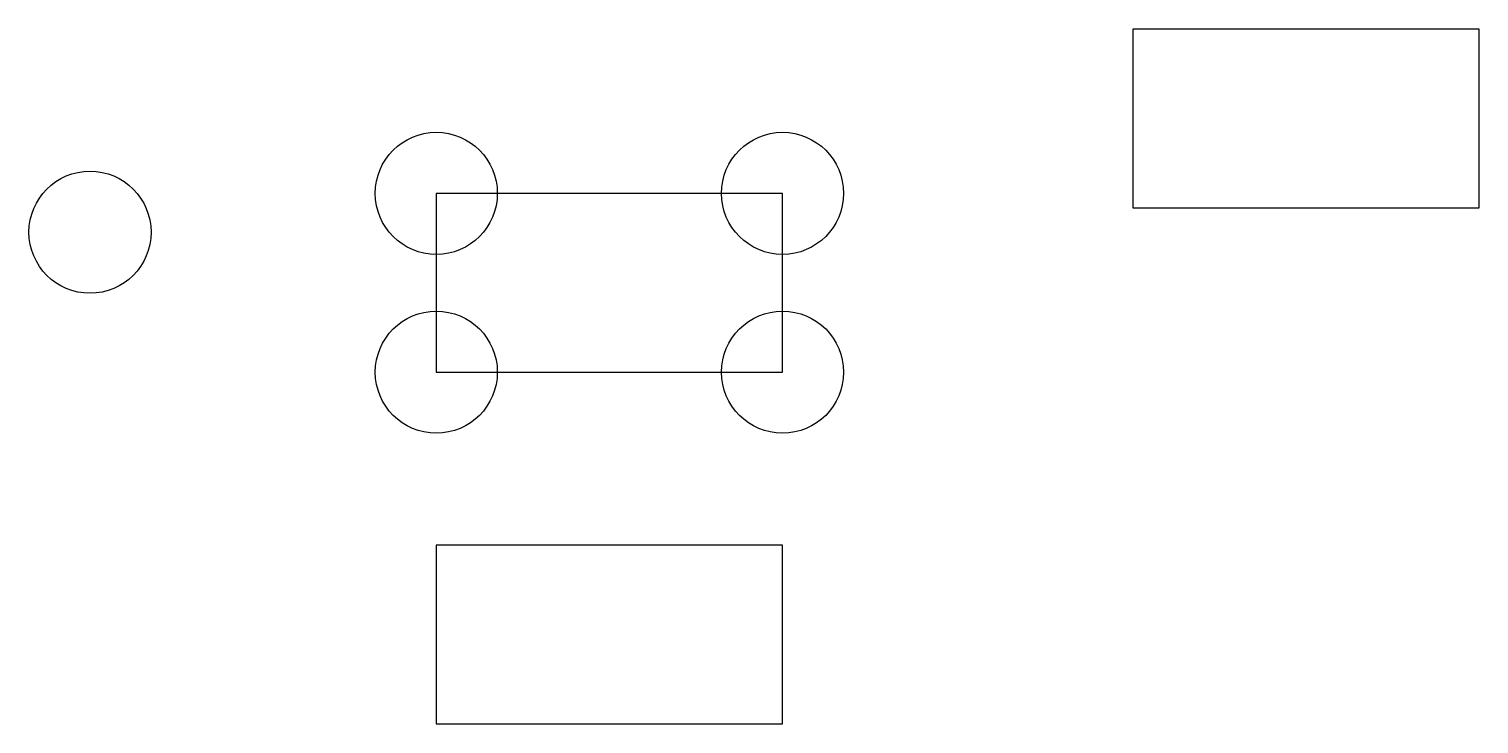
# Model space of a CAD drawing. Header units: millimetres. Extents: x 59 to 685, y 25 to 325.
import ezdxf

# ---------------------------------------------------------------- set-up
doc = ezdxf.new("R2010")
doc.units = ezdxf.units.MM

msp = doc.modelspace()

# ---------------------------------------------------------------- linework, layer by layer
for points in [[(535.9, 247.51), (685.4, 247.51), (685.4, 324.68), (535.9, 324.68)], [(235.2, 176.6), (384.69, 176.6), (384.69, 253.76), (235.2, 253.76)], [(235.2, 24.78), (384.69, 24.78), (384.69, 101.95), (235.2, 101.95)]]:
    msp.add_lwpolyline(points, close=True)
for centre in [(235.2, 253.76), (384.69, 253.76), (85.7, 236.99), (235.2, 176.6), (384.69, 176.6)]:
    msp.add_circle(centre, 26.35)

doc.saveas('drawing.dxf')
